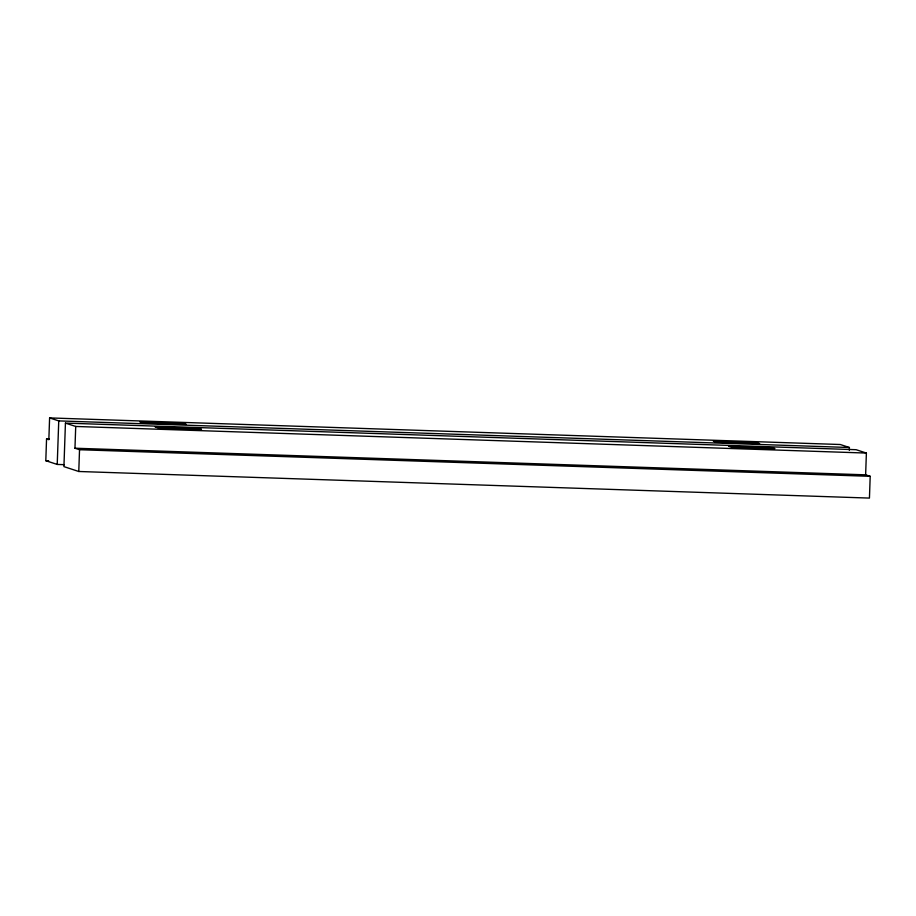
<?xml version="1.0" encoding="UTF-8"?>
<svg xmlns="http://www.w3.org/2000/svg" width="916" height="916" viewBox="0 0 916 916"><rect width="100%" height="100%" fill="white"/><g stroke="black" fill="none" stroke-linecap="round" stroke-linejoin="round"><path stroke-width="1.37" d="M64.372 464.675L57.227 464.435L45.8 460.691L46.556 438.924L49.418 439.027M849.315 450.317L849.407 447.5L840.27 444.512L49.601 417.914L48.846 439.68L46.556 438.924M57.227 464.435L58.75 420.902L49.601 417.914M65.437 423.1L63.925 466.622L78.776 471.488L869.444 498.086L870.2 476.32L865.631 474.832L74.963 448.222L75.719 426.455L65.437 423.1L856.105 449.699L866.387 453.065L865.631 474.832M78.776 471.488L79.532 449.722L74.963 448.222M58.75 420.902L849.407 447.5M75.719 426.455L866.387 453.065M79.532 449.722L870.2 476.32M45.8 460.691L48.663 460.794M183.36 423.421L139.919 421.955L142.77 422.894L186.223 424.36L183.36 423.421M756.811 442.714L713.369 441.249L716.22 442.188L759.673 443.653L756.811 442.714M198.623 428.413L155.182 426.959L158.044 427.887L201.486 429.352L198.623 428.413M772.073 447.706L728.632 446.252L731.495 447.18L774.936 448.645L772.073 447.706"/></g></svg>
